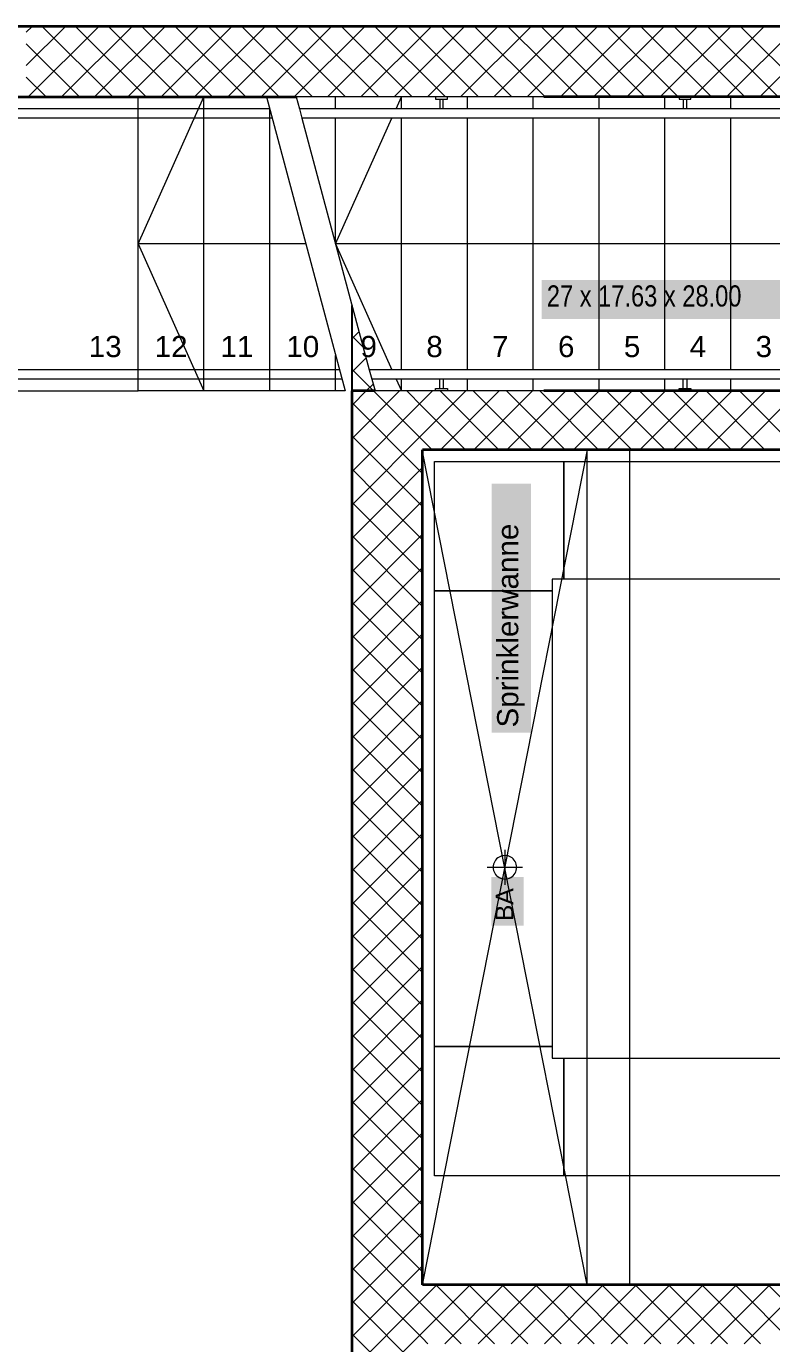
# Model space of a CAD drawing. Extents: x -882 to 613, y -179 to 707.
# Drawn here: x -528.2 to -464.8, y 452.3 to 564.3 of the extents above; entities that cross this region are included whole.
import ezdxf
from ezdxf.lldxf.tags import DXFTag

# ---------------------------------------------------------------- set-up
doc = ezdxf.new("R2010")
doc.units = 0
doc.layers.get('0').update_dxf_attribs({"lineweight": 13})
for name, color, linetype, lineweight in [('A-____-NOTE-TEXT', 7, 'Continuous', 9), ('A-FLOR-____-OTLN', 7, 'Continuous', 9), ('A-FLOR-HRAL-MBND', 7, '_Verdeckte Linien_', 9), ('A-FLOR-HRAL-OTLN', 7, 'Continuous', 9), ('A-WALL-____-MCUT', 7, 'Continuous', 35), ('A-WALL-____-PATT', 7, 'Continuous', 35), ('I-WALL-____-OTLN', 7, 'Continuous', 9), ('S-STRS-____-IDEN', 7, 'Continuous', 9), ('S-STRS-____-MBND', 7, '_Strichpunkt - Fein', 9), ('S-STRS-____-MCUT', 7, 'Continuous', 25), ('S-STRS-____-OTLN', 7, 'Continuous', 9), ('Text', 7, 'Continuous', 5)]:
    doc.layers.add(name, color=color, linetype=linetype, lineweight=lineweight)
doc.layers.add('EL01_WAN_Trassen', color=40, linetype='Continuous', lineweight=13, true_color=0xffbf00)
doc.styles.get("Standard").update_dxf_attribs({"font": 'arial.ttf'})
tags = doc.linetypes.add('_Strichpunkt - Fein', pattern=[0.2, 0.1, -0.05, 0, -0.05]).pattern_tags.tags
tags[10:11] = [DXFTag(74, 4), DXFTag(75, 0), DXFTag(340, '0'), DXFTag(46, 1.0), DXFTag(50, 0.0), DXFTag(44, 0.0), DXFTag(45, 0.0)]
tags[8:9] = [DXFTag(74, 4), DXFTag(75, 0), DXFTag(340, '0'), DXFTag(46, 1.0), DXFTag(50, 0.0), DXFTag(44, 0.0), DXFTag(45, 0.0)]
tags[6:7] = [DXFTag(74, 4), DXFTag(75, 0), DXFTag(340, '0'), DXFTag(46, 1.0), DXFTag(50, 0.0), DXFTag(44, 0.0), DXFTag(45, 0.0)]
tags[4:5] = [DXFTag(74, 4), DXFTag(75, 0), DXFTag(340, '0'), DXFTag(46, 1.0), DXFTag(50, 0.0), DXFTag(44, 0.0), DXFTag(45, 0.0)]
tags = doc.linetypes.add('_Verdeckte Linien_', pattern=[0.15, 0.1, -0.05]).pattern_tags.tags
tags[6:7] = [DXFTag(74, 4), DXFTag(75, 0), DXFTag(340, '0'), DXFTag(46, 1.0), DXFTag(50, 0.0), DXFTag(44, 0.0), DXFTag(45, 0.0)]
tags[4:5] = [DXFTag(74, 4), DXFTag(75, 0), DXFTag(340, '0'), DXFTag(46, 1.0), DXFTag(50, 0.0), DXFTag(44, 0.0), DXFTag(45, 0.0)]

# ---------------------------------------------------------------- blocks, each defined once
blk = doc.blocks.new('Referenz-A0UJ2IESXE', base_point=(-902.38, -164.15))
at = {"layer": 'A-____-NOTE-TEXT', "color": 0, "linetype": 'Continuous', "lineweight": 5, "ltscale": 0.13}
for p, q in [((-487.51, 494.29), (-487.51, 491.29)), ((-488.5, 492.92), (-488.51, 492.79)), ((-488.48, 493.05), (-488.5, 492.92)), ((-488.44, 493.17), (-488.48, 493.05)), ((-488.38, 493.29), (-488.44, 493.17)), ((-488.31, 493.4), (-488.38, 493.29)), ((-488.22, 493.5), (-488.31, 493.4)), ((-488.12, 493.59), (-488.22, 493.5)), ((-488.01, 493.66), (-488.12, 493.59)), ((-487.89, 493.72), (-488.01, 493.66)), ((-487.77, 493.76), (-487.89, 493.72)), ((-487.64, 493.78), (-487.77, 493.76)), ((-487.51, 493.79), (-487.64, 493.78)), ((-487.38, 493.78), (-487.51, 493.79)), ((-487.25, 493.76), (-487.38, 493.78)), ((-487.13, 493.72), (-487.25, 493.76)), ((-487.01, 493.66), (-487.13, 493.72)), ((-486.9, 493.59), (-487.01, 493.66)), ((-486.81, 493.5), (-486.9, 493.59)), ((-486.72, 493.4), (-486.81, 493.5)), ((-486.65, 493.29), (-486.72, 493.4)), ((-486.59, 493.17), (-486.65, 493.29)), ((-486.55, 493.05), (-486.59, 493.17)), ((-486.52, 492.92), (-486.55, 493.05)), ((-486.51, 492.79), (-486.52, 492.92)), ((-489.01, 492.79), (-486.01, 492.79)), ((-488.51, 492.79), (-488.5, 492.66)), ((-488.5, 492.66), (-488.48, 492.53)), ((-488.48, 492.53), (-488.44, 492.41)), ((-488.44, 492.41), (-488.38, 492.29)), ((-488.38, 492.29), (-488.31, 492.18)), ((-488.31, 492.18), (-488.22, 492.08)), ((-488.22, 492.08), (-488.12, 492)), ((-488.12, 492), (-488.01, 491.93)), ((-488.01, 491.93), (-487.89, 491.87)), ((-487.89, 491.87), (-487.77, 491.83)), ((-487.77, 491.83), (-487.64, 491.8)), ((-487.64, 491.8), (-487.51, 491.79)), ((-487.51, 491.79), (-487.38, 491.8)), ((-487.38, 491.8), (-487.25, 491.83)), ((-487.25, 491.83), (-487.13, 491.87)), ((-487.13, 491.87), (-487.01, 491.93)), ((-487.01, 491.93), (-486.9, 492)), ((-486.9, 492), (-486.81, 492.08)), ((-486.81, 492.08), (-486.72, 492.18)), ((-486.72, 492.18), (-486.65, 492.29)), ((-486.65, 492.29), (-486.59, 492.41)), ((-486.59, 492.41), (-486.55, 492.53)), ((-486.55, 492.53), (-486.52, 492.66)), ((-486.52, 492.66), (-486.51, 492.79))]:
    blk.add_line(p, q, dxfattribs=at)
at = {"layer": 'A-____-NOTE-TEXT', "color": 7, "linetype": 'Continuous', "lineweight": 5, "ltscale": 0.13, "true_color": 0xffffff}
for points in [[(-488.68, 487.84), (-485.93, 487.84), (-488.68, 491.96)], [(-485.93, 487.84), (-488.68, 491.96), (-485.93, 491.96)]]:
    blk.add_solid(points, dxfattribs=at)
at = {"layer": 'A-FLOR-____-OTLN', "color": 0, "linetype": 'Continuous', "ltscale": 0.13}
for p, q in [((-480.51, 528.29), (-494.51, 457.44)), ((-480.51, 457.29), (-494.51, 528.14))]:
    blk.add_line(p, q, dxfattribs=at)
at = {"layer": 'A-FLOR-HRAL-MBND', "color": 0, "linetype": '_Verdeckte Linien_', "ltscale": 0.13}
for p, q in [((-518.71, 557.29), (-533.11, 557.29)), ((-507.53, 557.29), (-518.71, 557.29)), ((-518.71, 556.49), (-533.11, 556.49)), ((-507.32, 556.49), (-518.71, 556.49)), ((-518.71, 535.09), (-533.11, 535.09)), ((-518.71, 534.29), (-533.11, 534.29)), ((-501.59, 535.09), (-518.71, 535.09)), ((-501.37, 534.29), (-518.71, 534.29))]:
    blk.add_line(p, q, dxfattribs=at)
at = {"layer": 'A-FLOR-HRAL-OTLN', "color": 0, "linetype": 'Continuous', "ltscale": 0.13}
for p, q in [((-493.41, 558.29), (-493.41, 558.09)), ((-492.91, 558.29), (-493.41, 558.29)), ((-493.41, 558.09), (-492.91, 558.09)), ((-493.06, 558.09), (-493.06, 557.29)), ((-492.41, 558.29), (-492.91, 558.29)), ((-492.91, 558.09), (-492.41, 558.09)), ((-492.76, 557.29), (-492.76, 558.09)), ((-492.41, 558.09), (-492.41, 558.29)), ((-472.71, 558.29), (-472.71, 558.09)), ((-472.71, 558.09), (-472.21, 558.09)), ((-472.36, 558.09), (-472.36, 557.29)), ((-472.21, 558.09), (-471.71, 558.09)), ((-472.06, 557.29), (-472.06, 558.09)), ((-471.71, 558.09), (-471.71, 558.29)), ((-504.99, 557.29), (-504.78, 556.49)), ((-451.51, 557.29), (-504.99, 557.29)), ((-451.51, 556.49), (-504.78, 556.49)), ((-499.05, 535.09), (-498.83, 534.29)), ((-451.51, 535.09), (-499.05, 535.09)), ((-451.51, 534.29), (-498.83, 534.29)), ((-493.06, 533.49), (-493.06, 534.29)), ((-492.76, 534.29), (-492.76, 533.49)), ((-472.36, 533.49), (-472.36, 534.29)), ((-472.06, 534.29), (-472.06, 533.49)), ((-493.41, 533.29), (-493.41, 533.49)), ((-493.41, 533.49), (-492.91, 533.49)), ((-492.91, 533.29), (-493.41, 533.29)), ((-492.91, 533.49), (-492.41, 533.49)), ((-492.41, 533.29), (-492.91, 533.29)), ((-492.41, 533.49), (-492.41, 533.29)), ((-472.71, 533.29), (-472.71, 533.49)), ((-472.71, 533.49), (-472.21, 533.49)), ((-472.21, 533.49), (-471.71, 533.49)), ((-471.71, 533.49), (-471.71, 533.29))]:
    blk.add_line(p, q, dxfattribs=at)
at = {"layer": 'A-WALL-____-MCUT', "color": 0, "linetype": 'Continuous', "ltscale": 0.35}
for p, q in [((368.89, 564.29), (-640.67, 564.29)), ((-646.67, 558.29), (-505.26, 558.29)), ((-399.51, 558.29), (-484.21, 558.29)), ((-500.51, 219.29), (-500.51, 533.29)), ((-498.56, 533.29), (-500.51, 533.29)), ((-423.11, 533.29), (-484.21, 533.29)), ((-494.51, 457.29), (-494.51, 528.29)), ((-429.51, 528.29), (-494.51, 528.29)), ((-399.51, 457.29), (-494.51, 457.29))]:
    blk.add_line(p, q, dxfattribs=at)
at = {"layer": 'A-WALL-____-PATT', "color": 0, "linetype": 'Continuous', "lineweight": 9, "ltscale": 0.13}
for p, q in [((-528.21, 563.79), (-527.71, 564.29)), ((-528.21, 560.96), (-524.88, 564.29)), ((-528.05, 558.29), (-522.05, 564.29)), ((-520.86, 558.29), (-526.86, 564.29)), ((-525.22, 558.29), (-519.22, 564.29)), ((-518.03, 558.29), (-524.03, 564.29)), ((-522.4, 558.29), (-516.4, 564.29)), ((-515.21, 558.29), (-521.21, 564.29)), ((-519.57, 558.29), (-513.57, 564.29)), ((-512.38, 558.29), (-518.38, 564.29)), ((-516.74, 558.29), (-510.74, 564.29)), ((-509.55, 558.29), (-515.55, 564.29)), ((-513.91, 558.29), (-507.91, 564.29)), ((-506.72, 558.29), (-512.72, 564.29)), ((-511.08, 558.29), (-505.08, 564.29)), ((-503.89, 558.29), (-509.89, 564.29)), ((-508.25, 558.29), (-502.25, 564.29)), ((-501.06, 558.29), (-507.06, 564.29)), ((-505.43, 558.29), (-499.43, 564.29)), ((-498.24, 558.29), (-504.24, 564.29)), ((-502.6, 558.29), (-496.6, 564.29)), ((-495.41, 558.29), (-501.41, 564.29)), ((-499.77, 558.29), (-493.77, 564.29)), ((-492.58, 558.29), (-498.58, 564.29)), ((-496.94, 558.29), (-490.94, 564.29)), ((-489.75, 558.29), (-495.75, 564.29)), ((-494.11, 558.29), (-488.11, 564.29)), ((-486.92, 558.29), (-492.92, 564.29)), ((-491.28, 558.29), (-485.28, 564.29)), ((-484.21, 558.41), (-490.09, 564.29)), ((-484.21, 561.24), (-487.26, 564.29)), ((-484.21, 564.06), (-484.44, 564.29)), ((-484.21, 562.54), (-482.46, 564.29)), ((-484.21, 559.71), (-479.63, 564.29)), ((-478.44, 558.29), (-484.21, 564.06)), ((-482.8, 558.29), (-476.8, 564.29)), ((-475.61, 558.29), (-481.61, 564.29)), ((-479.97, 558.29), (-473.97, 564.29)), ((-472.78, 558.29), (-478.78, 564.29)), ((-477.14, 558.29), (-471.14, 564.29)), ((-469.95, 558.29), (-475.95, 564.29)), ((-474.31, 558.29), (-468.31, 564.29)), ((-467.12, 558.29), (-473.12, 564.29)), ((-471.48, 558.29), (-465.48, 564.29)), ((-464.29, 558.29), (-470.29, 564.29)), ((-468.66, 558.29), (-462.66, 564.29)), ((-461.47, 558.29), (-467.47, 564.29)), ((-465.83, 558.29), (-459.83, 564.29)), ((-523.69, 558.29), (-528.21, 562.81)), ((-488.46, 558.29), (-484.21, 562.54)), ((-481.26, 558.29), (-484.21, 561.24)), ((-526.52, 558.29), (-528.21, 559.98)), ((-485.63, 558.29), (-484.21, 559.71)), ((-484.09, 558.29), (-484.21, 558.41)), ((-500.51, 532.09), (-499.31, 533.29)), ((-500.51, 529.26), (-496.48, 533.29)), ((-494.51, 529.11), (-498.69, 533.29)), ((-494.51, 531.94), (-495.86, 533.29)), ((-494.51, 532.44), (-493.66, 533.29)), ((-494.51, 529.61), (-490.83, 533.29)), ((-488.03, 528.29), (-493.03, 533.29)), ((-493, 528.29), (-488, 533.29)), ((-485.21, 528.29), (-490.21, 533.29)), ((-490.17, 528.29), (-485.17, 533.29)), ((-484.21, 530.12), (-487.38, 533.29)), ((-484.21, 532.95), (-484.55, 533.29)), ((-484.21, 531.43), (-482.34, 533.29)), ((-484.21, 528.6), (-479.51, 533.29)), ((-476.72, 528.29), (-481.72, 533.29)), ((-481.69, 528.29), (-476.69, 533.29)), ((-473.89, 528.29), (-478.89, 533.29)), ((-478.86, 528.29), (-473.86, 533.29)), ((-471.06, 528.29), (-476.06, 533.29)), ((-476.03, 528.29), (-471.03, 533.29)), ((-468.24, 528.29), (-473.24, 533.29)), ((-473.2, 528.29), (-468.2, 533.29)), ((-465.41, 528.29), (-470.41, 533.29)), ((-470.37, 528.29), (-465.37, 533.29)), ((-462.58, 528.29), (-467.58, 533.29)), ((-467.54, 528.29), (-462.54, 533.29)), ((-500.51, 526.44), (-494.51, 532.44)), ((-494.51, 526.28), (-500.51, 532.28)), ((-479.55, 528.29), (-484.21, 532.95)), ((-490.86, 528.29), (-494.51, 531.94)), ((-487.34, 528.29), (-484.21, 531.43)), ((-482.38, 528.29), (-484.21, 530.12)), ((-495.47, 524.41), (-500.51, 529.46)), ((-499.71, 524.41), (-494.51, 529.61)), ((-493.69, 528.29), (-494.51, 529.11)), ((-484.51, 528.29), (-484.21, 528.6)), ((-498.3, 524.41), (-500.51, 526.63)), ((-496.88, 524.41), (-494.51, 526.78)), ((-500.51, 523.61), (-499.71, 524.41)), ((-500.51, 520.78), (-496.88, 524.41)), ((-494.51, 520.63), (-498.3, 524.41)), ((-494.51, 523.46), (-495.47, 524.41)), ((-500.51, 517.95), (-494.51, 523.95)), ((-494.51, 517.8), (-500.51, 523.8)), ((-500.51, 515.12), (-494.51, 521.12)), ((-494.51, 514.97), (-500.51, 520.97)), ((-500.51, 512.29), (-494.51, 518.29)), ((-494.51, 512.14), (-500.51, 518.14)), ((-500.51, 509.47), (-494.51, 515.47)), ((-494.51, 509.31), (-500.51, 515.31)), ((-500.51, 506.64), (-494.51, 512.64)), ((-494.51, 506.49), (-500.51, 512.49)), ((-500.51, 503.81), (-494.51, 509.81)), ((-494.51, 503.66), (-500.51, 509.66)), ((-500.51, 500.98), (-494.51, 506.98)), ((-494.51, 500.83), (-500.51, 506.83)), ((-500.51, 498.15), (-494.51, 504.15)), ((-494.51, 498), (-500.51, 504)), ((-500.51, 495.32), (-494.51, 501.32)), ((-494.51, 495.17), (-500.51, 501.17)), ((-500.51, 492.49), (-494.51, 498.49)), ((-494.51, 492.34), (-500.51, 498.34)), ((-500.51, 489.67), (-494.51, 495.67)), ((-494.51, 489.52), (-500.51, 495.52)), ((-500.51, 486.84), (-494.51, 492.84)), ((-494.51, 486.69), (-500.51, 492.69)), ((-500.51, 484.01), (-494.51, 490.01)), ((-494.51, 483.86), (-500.51, 489.86)), ((-500.51, 481.18), (-494.51, 487.18)), ((-494.51, 481.03), (-500.51, 487.03)), ((-500.51, 478.35), (-494.51, 484.35)), ((-494.51, 478.2), (-500.51, 484.2)), ((-500.51, 475.52), (-494.51, 481.52)), ((-494.51, 475.37), (-500.51, 481.37)), ((-500.51, 472.7), (-494.51, 478.7)), ((-494.51, 472.54), (-500.51, 478.54)), ((-500.51, 469.87), (-494.51, 475.87)), ((-494.51, 469.72), (-500.51, 475.72)), ((-500.51, 467.04), (-494.51, 473.04)), ((-494.51, 466.89), (-500.51, 472.89)), ((-500.51, 464.21), (-494.51, 470.21)), ((-494.51, 464.06), (-500.51, 470.06)), ((-500.51, 461.38), (-494.51, 467.38)), ((-494.51, 461.23), (-500.51, 467.23)), ((-500.51, 458.55), (-494.51, 464.55)), ((-494.51, 458.4), (-500.51, 464.4)), ((-500.51, 455.73), (-494.51, 461.73)), ((-494.51, 455.57), (-500.51, 461.57)), ((-500.51, 452.9), (-494.51, 458.9)), ((-494.51, 452.75), (-500.51, 458.75)), ((-494.51, 456.07), (-493.29, 457.29)), ((-494.51, 453.24), (-490.46, 457.29)), ((-488.4, 452.29), (-493.4, 457.29)), ((-492.63, 452.29), (-487.63, 457.29)), ((-485.57, 452.29), (-490.57, 457.29)), ((-489.8, 452.29), (-484.8, 457.29)), ((-482.74, 452.29), (-487.74, 457.29)), ((-486.98, 452.29), (-481.98, 457.29)), ((-479.92, 452.29), (-484.92, 457.29)), ((-484.15, 452.29), (-479.15, 457.29)), ((-477.09, 452.29), (-482.09, 457.29)), ((-481.32, 452.29), (-476.32, 457.29)), ((-474.26, 452.29), (-479.26, 457.29)), ((-478.49, 452.29), (-473.49, 457.29)), ((-471.43, 452.29), (-476.43, 457.29)), ((-475.66, 452.29), (-470.66, 457.29)), ((-468.6, 452.29), (-473.6, 457.29)), ((-472.83, 452.29), (-467.83, 457.29)), ((-465.77, 452.29), (-470.77, 457.29)), ((-470, 452.29), (-465, 457.29)), ((-462.95, 452.29), (-467.95, 457.29)), ((-467.18, 452.29), (-462.18, 457.29)), ((-460.12, 452.29), (-465.12, 457.29)), ((-500.51, 450.07), (-494.51, 456.07)), ((-494.51, 449.92), (-500.51, 455.92)), ((-491.23, 452.29), (-494.51, 455.57)), ((-500.51, 447.24), (-494.51, 453.24)), ((-494.51, 447.09), (-500.51, 453.09)), ((-494.06, 452.29), (-494.51, 452.75))]:
    blk.add_line(p, q, dxfattribs=at)
at = {"layer": 'I-WALL-____-OTLN', "color": 0, "linetype": 'Continuous', "ltscale": 0.13}
for p, q in [((-480.51, 457.29), (-480.51, 528.29)), ((-476.91, 528.29), (-476.91, 457.29))]:
    blk.add_line(p, q, dxfattribs=at)
at = {"layer": 'S-STRS-____-IDEN', "color": 7, "linetype": 'Continuous', "lineweight": 5, "ltscale": 0.13, "true_color": 0xffffff}
for points in [[(-484.4, 539.41), (-464.01, 539.41), (-484.4, 542.72)], [(-464.01, 539.41), (-484.4, 542.72), (-464.01, 542.72)], [(-484.4, 542.72), (-464.01, 542.72), (-484.4, 542.72)]]:
    blk.add_solid(points, dxfattribs=at)
at = {"layer": 'S-STRS-____-MBND', "color": 0, "linetype": '_Strichpunkt - Fein', "ltscale": 0.13}
for p, q in [((-518.71, 558.29), (-538.71, 558.29)), ((-518.71, 533.29), (-518.71, 558.29)), ((-507.8, 558.29), (-518.71, 558.29)), ((-518.71, 533.29), (-518.71, 558.29)), ((-513.11, 533.29), (-513.11, 558.29)), ((-513.11, 533.29), (-513.11, 558.29)), ((-507.8, 558.29), (-501.1, 533.29)), ((-507.51, 533.29), (-507.51, 557.21)), ((-507.51, 533.29), (-507.51, 557.21)), ((-501.91, 533.29), (-501.91, 536.31)), ((-501.91, 533.29), (-501.91, 536.31)), ((-538.71, 533.29), (-518.71, 533.29)), ((-501.1, 533.29), (-518.71, 533.29))]:
    blk.add_line(p, q, dxfattribs=at)
at = {"layer": 'S-STRS-____-MBND', "color": 0, "linetype": '_Verdeckte Linien_', "ltscale": 0.13}
for p, q in [((-518.71, 545.79), (-513.11, 558.29)), ((-504.45, 545.79), (-518.71, 545.79)), ((-518.71, 545.79), (-513.11, 533.29))]:
    blk.add_line(p, q, dxfattribs=at)
at = {"layer": 'S-STRS-____-MBND', "color": 0, "linetype": 'Continuous', "ltscale": 0.13}
for p, q in [((-505.26, 558.29), (-504.99, 557.29)), ((-504.78, 556.49), (-499.05, 535.09)), ((-498.83, 534.29), (-498.56, 533.29))]:
    blk.add_line(p, q, dxfattribs=at)
at = {"layer": 'S-STRS-____-MCUT', "color": 0, "linetype": 'Continuous', "lineweight": -2, "ltscale": 0.25}
for q in [(-500.51, 540.57), (-498.56, 533.29)]:
    blk.add_line((-500.51, 533.29), q, dxfattribs=at)
at = {"layer": 'S-STRS-____-OTLN', "color": 0, "linetype": 'Continuous', "ltscale": 0.13}
for p, q in [((-501.91, 558.29), (-505.26, 558.29)), ((-496.31, 558.29), (-501.91, 558.29)), ((-501.91, 557.29), (-501.91, 558.29)), ((-496.76, 557.29), (-496.31, 558.29)), ((-493.41, 558.29), (-496.31, 558.29)), ((-496.31, 557.29), (-496.31, 558.29)), ((-490.71, 558.29), (-492.41, 558.29)), ((-485.11, 558.29), (-490.71, 558.29)), ((-490.71, 557.29), (-490.71, 558.29)), ((-484.21, 558.29), (-485.11, 558.29)), ((-485.11, 557.29), (-485.11, 558.29)), ((-479.51, 557.29), (-479.51, 558.29)), ((-473.91, 557.29), (-473.91, 558.29)), ((-468.31, 557.29), (-468.31, 558.29)), ((-501.91, 545.79), (-501.91, 556.49)), ((-501.91, 545.79), (-497.12, 556.49)), ((-496.31, 535.09), (-496.31, 556.49)), ((-490.71, 535.09), (-490.71, 556.49)), ((-485.11, 535.09), (-485.11, 556.49)), ((-479.51, 535.09), (-479.51, 556.49)), ((-473.91, 535.09), (-473.91, 556.49)), ((-468.31, 535.09), (-468.31, 556.49)), ((-496.31, 545.79), (-501.91, 545.79)), ((-501.91, 545.79), (-497.12, 535.09)), ((-490.71, 545.79), (-496.31, 545.79)), ((-485.11, 545.79), (-490.71, 545.79)), ((-479.51, 545.79), (-485.11, 545.79)), ((-473.91, 545.79), (-479.51, 545.79)), ((-468.31, 545.79), (-473.91, 545.79)), ((-462.71, 545.79), (-468.31, 545.79)), ((-500.51, 537.75), (-499.92, 538.35)), ((-499.55, 536.98), (-500.51, 537.94)), ((-500.51, 534.92), (-499.32, 536.11)), ((-498.69, 533.29), (-500.51, 535.11)), ((-496.76, 534.29), (-496.31, 533.29)), ((-496.31, 533.29), (-496.31, 534.29)), ((-490.71, 533.29), (-490.71, 534.29)), ((-485.11, 533.29), (-485.11, 534.29)), ((-479.51, 533.29), (-479.51, 534.29)), ((-473.91, 533.29), (-473.91, 534.29)), ((-468.31, 533.29), (-468.31, 534.29)), ((-499.31, 533.29), (-498.72, 533.88)), ((-496.31, 533.29), (-498.56, 533.29)), ((-493.41, 533.29), (-496.31, 533.29)), ((-490.71, 533.29), (-492.41, 533.29)), ((-485.11, 533.29), (-490.71, 533.29)), ((-484.21, 533.29), (-485.11, 533.29))]:
    blk.add_line(p, q, dxfattribs=at)
at = {"layer": 'S-STRS-____-OTLN', "color": 0, "linetype": '_Verdeckte Linien_', "ltscale": 0.13}
for p, q in [((-501.91, 557.29), (-501.91, 558.29)), ((-496.31, 557.29), (-496.31, 558.29)), ((-490.71, 557.29), (-490.71, 558.29)), ((-485.11, 557.29), (-485.11, 558.29)), ((-479.51, 557.29), (-479.51, 558.29)), ((-473.91, 557.29), (-473.91, 558.29)), ((-468.31, 557.29), (-468.31, 558.29)), ((-501.91, 545.79), (-501.91, 556.49)), ((-496.31, 535.09), (-496.31, 556.49)), ((-490.71, 535.09), (-490.71, 556.49)), ((-485.11, 535.09), (-485.11, 556.49)), ((-479.51, 535.09), (-479.51, 556.49)), ((-473.91, 535.09), (-473.91, 556.49)), ((-468.31, 535.09), (-468.31, 556.49)), ((-496.31, 533.29), (-496.31, 534.29)), ((-490.71, 533.29), (-490.71, 534.29)), ((-485.11, 533.29), (-485.11, 534.29)), ((-479.51, 533.29), (-479.51, 534.29)), ((-473.91, 533.29), (-473.91, 534.29)), ((-468.31, 533.29), (-468.31, 534.29))]:
    blk.add_line(p, q, dxfattribs=at)
at = {"layer": 'Text', "color": 7, "linetype": 'Continuous', "ltscale": 0.13, "true_color": 0xffffff}
for points in [[(-488.63, 504.23), (-485.29, 504.23), (-488.63, 525.41)], [(-485.29, 504.23), (-488.63, 525.41), (-485.29, 525.41)]]:
    blk.add_solid(points, dxfattribs=at)
at = {"layer": 'A-____-NOTE-TEXT', "color": 0, "linetype": 'Continuous', "lineweight": 5, "ltscale": 0.13, "insert": (-488.31, 488.22), "char_height": 1.5, "attachment_point": 1, "rotation": 90}
blk.add_mtext('{\\fArial;BA}', dxfattribs=at)
at = {"layer": 'S-STRS-____-IDEN', "color": 0, "linetype": 'Continuous', "lineweight": 5, "ltscale": 0.13, "insert": (-483.95, 542.27), "char_height": 1.8, "attachment_point": 1}
blk.add_mtext('{\\W0.8;\\fArial;27 x 17.63 x 28.00}', dxfattribs=at)
at = {"layer": 'S-STRS-____-OTLN', "color": 0, "linetype": 'Continuous', "ltscale": 0.13, "char_height": 1.8, "attachment_point": 1}
for s, insert in [('{\\fArial;13}', (-522.9, 537.97)), ('{\\fArial;12}', (-517.3, 537.97)), ('{\\fArial;11}', (-511.7, 537.97)), ('{\\fArial;10}', (-506.1, 537.97)), ('{\\fArial;9}', (-499.8, 537.97)), ('{\\fArial;8}', (-494.2, 537.97)), ('{\\fArial;7}', (-488.6, 537.97)), ('{\\fArial;6}', (-483, 537.97)), ('{\\fArial;5}', (-477.4, 537.97)), ('{\\fArial;4}', (-471.8, 537.97)), ('{\\fArial;3}', (-466.2, 537.97))]:
    blk.add_mtext(s, dxfattribs=dict(at, insert=insert))
at = {"layer": 'Text', "color": 0, "linetype": 'Continuous', "ltscale": 0.13, "insert": (-488.18, 504.68), "char_height": 1.8, "attachment_point": 1, "rotation": 90}
blk.add_mtext('{\\fArial;Sprinklerwanne}', dxfattribs=at)
blk = doc.blocks.new('Kabelkanal-A0UJ2IFSXE', base_point=(-482.51, 466.56))
at = {"color": 0, "linetype": 'ByBlock', "lineweight": -2, "ltscale": 0.13}
for p, q in [((-482.51, 466.56), (-482.51, 476.56)), ((-482.51, 476.56), (-422.51, 476.56)), ((-422.51, 476.56), (-422.51, 466.56)), ((-422.51, 466.56), (-482.51, 466.56))]:
    blk.add_line(p, q, dxfattribs=at)
blk = doc.blocks.new('Kabelkanal-A0UJ2IG6XE', base_point=(-482.51, 517.29))
at = {"color": 0, "linetype": 'ByBlock', "lineweight": -2, "ltscale": 0.13}
for p, q in [((-482.51, 517.29), (-482.51, 527.29)), ((-482.51, 527.29), (-430.59, 527.29)), ((-430.59, 527.29), (-430.59, 517.29)), ((-430.59, 517.29), (-482.51, 517.29))]:
    blk.add_line(p, q, dxfattribs=at)
blk = doc.blocks.new('Winkel-A0UJ2IGCXE', base_point=(-493.51, 466.56))
at = {"color": 0, "linetype": 'ByBlock', "lineweight": -2, "ltscale": 0.13}
for p, q in [((-493.51, 477.56), (-483.51, 477.56)), ((-493.51, 466.56), (-493.51, 477.56)), ((-483.51, 477.56), (-483.51, 476.56)), ((-483.51, 476.56), (-482.51, 476.56)), ((-482.51, 476.56), (-482.51, 466.56)), ((-482.51, 466.56), (-493.51, 466.56))]:
    blk.add_line(p, q, dxfattribs=at)
blk = doc.blocks.new('Kabelkanal-A0UJ2IGMXE', base_point=(-493.51, 477.55))
at = {"color": 0, "linetype": 'ByBlock', "lineweight": -2, "ltscale": 0.13}
for p, q in [((-493.51, 516.29), (-483.51, 516.29)), ((-493.51, 477.55), (-493.51, 516.29)), ((-483.51, 516.29), (-483.51, 477.55)), ((-483.51, 477.55), (-493.51, 477.55))]:
    blk.add_line(p, q, dxfattribs=at)
blk = doc.blocks.new('Winkel-A0UJ2IGOXE', base_point=(-493.51, 516.29))
at = {"color": 0, "linetype": 'ByBlock', "lineweight": -2, "ltscale": 0.13}
for p, q in [((-493.51, 516.29), (-493.51, 527.29)), ((-493.51, 527.29), (-482.51, 527.29)), ((-482.51, 527.29), (-482.51, 517.29)), ((-482.51, 517.29), (-483.51, 517.29)), ((-483.51, 517.29), (-483.51, 516.29)), ((-483.51, 516.29), (-493.51, 516.29))]:
    blk.add_line(p, q, dxfattribs=at)

msp = doc.modelspace()

# ---------------------------------------------------------------- block references
at = {"color": 9, "lineweight": 25, "ltscale": 0.25, "true_color": 0xc0c0c0}
msp.add_blockref('Referenz-A0UJ2IESXE', (-902.38, -164.15), dxfattribs=at)
at = {"layer": 'EL01_WAN_Trassen', "ltscale": 0.13}
for name, p in [('Winkel-A0UJ2IGOXE', (-493.51, 516.29)), ('Kabelkanal-A0UJ2IG6XE', (-482.51, 517.29)), ('Kabelkanal-A0UJ2IGMXE', (-493.51, 477.55)), ('Winkel-A0UJ2IGCXE', (-493.51, 466.56)), ('Kabelkanal-A0UJ2IFSXE', (-482.51, 466.56))]:
    msp.add_blockref(name, p, dxfattribs=at)

doc.saveas('drawing.dxf')
